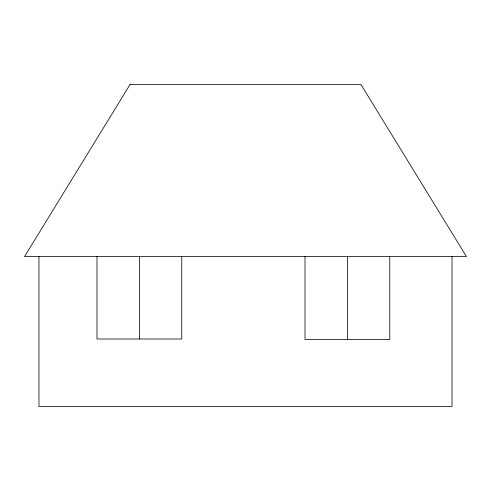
<?xml version="1.0" encoding="UTF-8"?>
<svg xmlns="http://www.w3.org/2000/svg" width="491" height="491" viewBox="0 0 491 491"><rect width="100%" height="100%" fill="white"/><g stroke="black" fill="none" stroke-linecap="round" stroke-linejoin="round"><path stroke-width="0.74" d="M452.033 256.56L452.033 406.591L38.967 406.591L38.967 256.56M389.78 256.56L389.78 339.428L305.015 339.428L305.015 256.56M347.401 256.56L347.401 339.428M181.756 256.56L181.756 338.993L96.991 338.993L96.991 256.56M139.37 256.56L139.37 338.993M130.109 84.409L24.55 256.56L466.45 256.56L360.891 84.409L130.109 84.409"/></g></svg>
